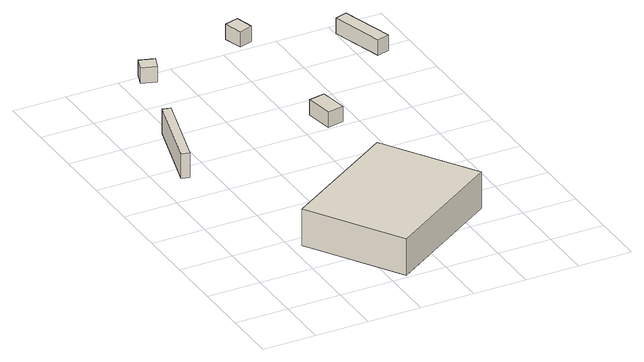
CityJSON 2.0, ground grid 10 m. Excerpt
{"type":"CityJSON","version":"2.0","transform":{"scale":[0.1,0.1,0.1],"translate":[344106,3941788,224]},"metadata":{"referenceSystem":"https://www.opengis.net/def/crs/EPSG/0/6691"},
"CityObjects":{
"building1":{"type":"Building","attributes":{"measuredHeight":5.8,"BuildingIDAttribute.prefecture":"14","BuildingIDAttribute.city":"14151","BuildingDetailAttribute.surveyYear":2015,"BuildingLandSlideRiskAttribute.description":"1","BuildingLandSlideRiskAttribute.areaType":"1"},"geometry":[{"type":"Solid","lod":"1","boundaries":[[[[0,1,2,3]],[[2,4,5,3]],[[1,6,4,2]],[[0,7,6,1]],[[3,5,7,0]],[[4,6,7,5]]]]}]},
"building2":{"type":"Building","attributes":{"BuildingIDAttribute.prefecture":"14","BuildingIDAttribute.city":"14151","BuildingDetailAttribute.surveyYear":2015,"BuildingLandSlideRiskAttribute.description":"1","BuildingLandSlideRiskAttribute.areaType":"1"},"geometry":[{"type":"Solid","lod":"1","boundaries":[[[[8,9,10,11]],[[10,12,13,11]],[[9,14,12,10]],[[8,15,14,9]],[[11,13,15,8]],[[12,14,15,13]]]]}]},
"building3":{"type":"Building","attributes":{"usage":"452","measuredHeight":7.8,"storeysAboveGround":1,"BuildingIDAttribute.prefecture":"14","BuildingIDAttribute.city":"14151","BuildingDetailAttribute.totalFloorArea":516.53,"BuildingDetailAttribute.buildingFootprintArea":516.53,"BuildingDetailAttribute.buildingStructureType":"610","BuildingDetailAttribute.buildingStructureOrgType":"2","BuildingDetailAttribute.orgUsage":"193","BuildingDetailAttribute.surveyYear":2015,"BuildingLandSlideRiskAttribute.description":"1","BuildingLandSlideRiskAttribute.areaType":"1"},"geometry":[{"type":"Solid","lod":"1","boundaries":[[[[16,17,18,19]],[[18,20,21,19]],[[17,22,20,18]],[[16,23,22,17]],[[19,21,23,16]],[[20,22,23,21]]]]}]},
"building4":{"type":"Building","attributes":{"BuildingIDAttribute.prefecture":"14","BuildingIDAttribute.city":"14151","BuildingDetailAttribute.surveyYear":2015},"geometry":[{"type":"Solid","lod":"1","boundaries":[[[[24,25,26,27]],[[26,28,29,27]],[[25,30,28,26]],[[24,31,30,25]],[[27,29,31,24]],[[28,30,31,29]]]]}]},
"building5":{"type":"Building","attributes":{"BuildingIDAttribute.prefecture":"14","BuildingIDAttribute.city":"14151","BuildingDetailAttribute.surveyYear":2015,"BuildingLandSlideRiskAttribute.description":"1","BuildingLandSlideRiskAttribute.areaType":"2"},"geometry":[{"type":"Solid","lod":"1","boundaries":[[[[32,33,34,35]],[[34,36,37,35]],[[33,38,36,34]],[[32,39,38,33]],[[35,37,39,32]],[[36,38,39,37]]]]}]},
"building6":{"type":"Building","attributes":{"BuildingIDAttribute.prefecture":"14","BuildingIDAttribute.city":"14151","BuildingDetailAttribute.surveyYear":2015},"geometry":[{"type":"Solid","lod":"1","boundaries":[[[[40,41,42,43]],[[42,44,45,43]],[[41,46,44,42]],[[40,47,46,41]],[[43,45,47,40]],[[44,46,47,45]]]]}]}
},
"vertices":[
[48,544,53],[63,540,53],[21,392,53],[6,396,53],[21,392,101],[6,396,101],[63,540,101],[48,544,101],
[93,708,54],[102,733,54],[130,724,54],[121,699,54],[130,724,84],[121,699,84],[102,733,84],[93,708,84],
[336,315,5],[445,146,5],[229,7,5],[120,177,5],[229,7,76],[120,177,76],[445,146,76],[336,315,76],
[343,451,44],[312,445,44],[303,497,44],[334,503,44],[303,497,74],[334,503,74],[312,445,74],[343,451,74],
[294,782,47],[320,789,47],[329,755,47],[304,747,47],[329,755,77],[304,747,77],[320,789,77],[294,782,77],
[479,736,32],[502,743,32],[531,645,32],[508,638,32],[531,645,62],[508,638,62],[502,743,62],[479,736,62]
]}
